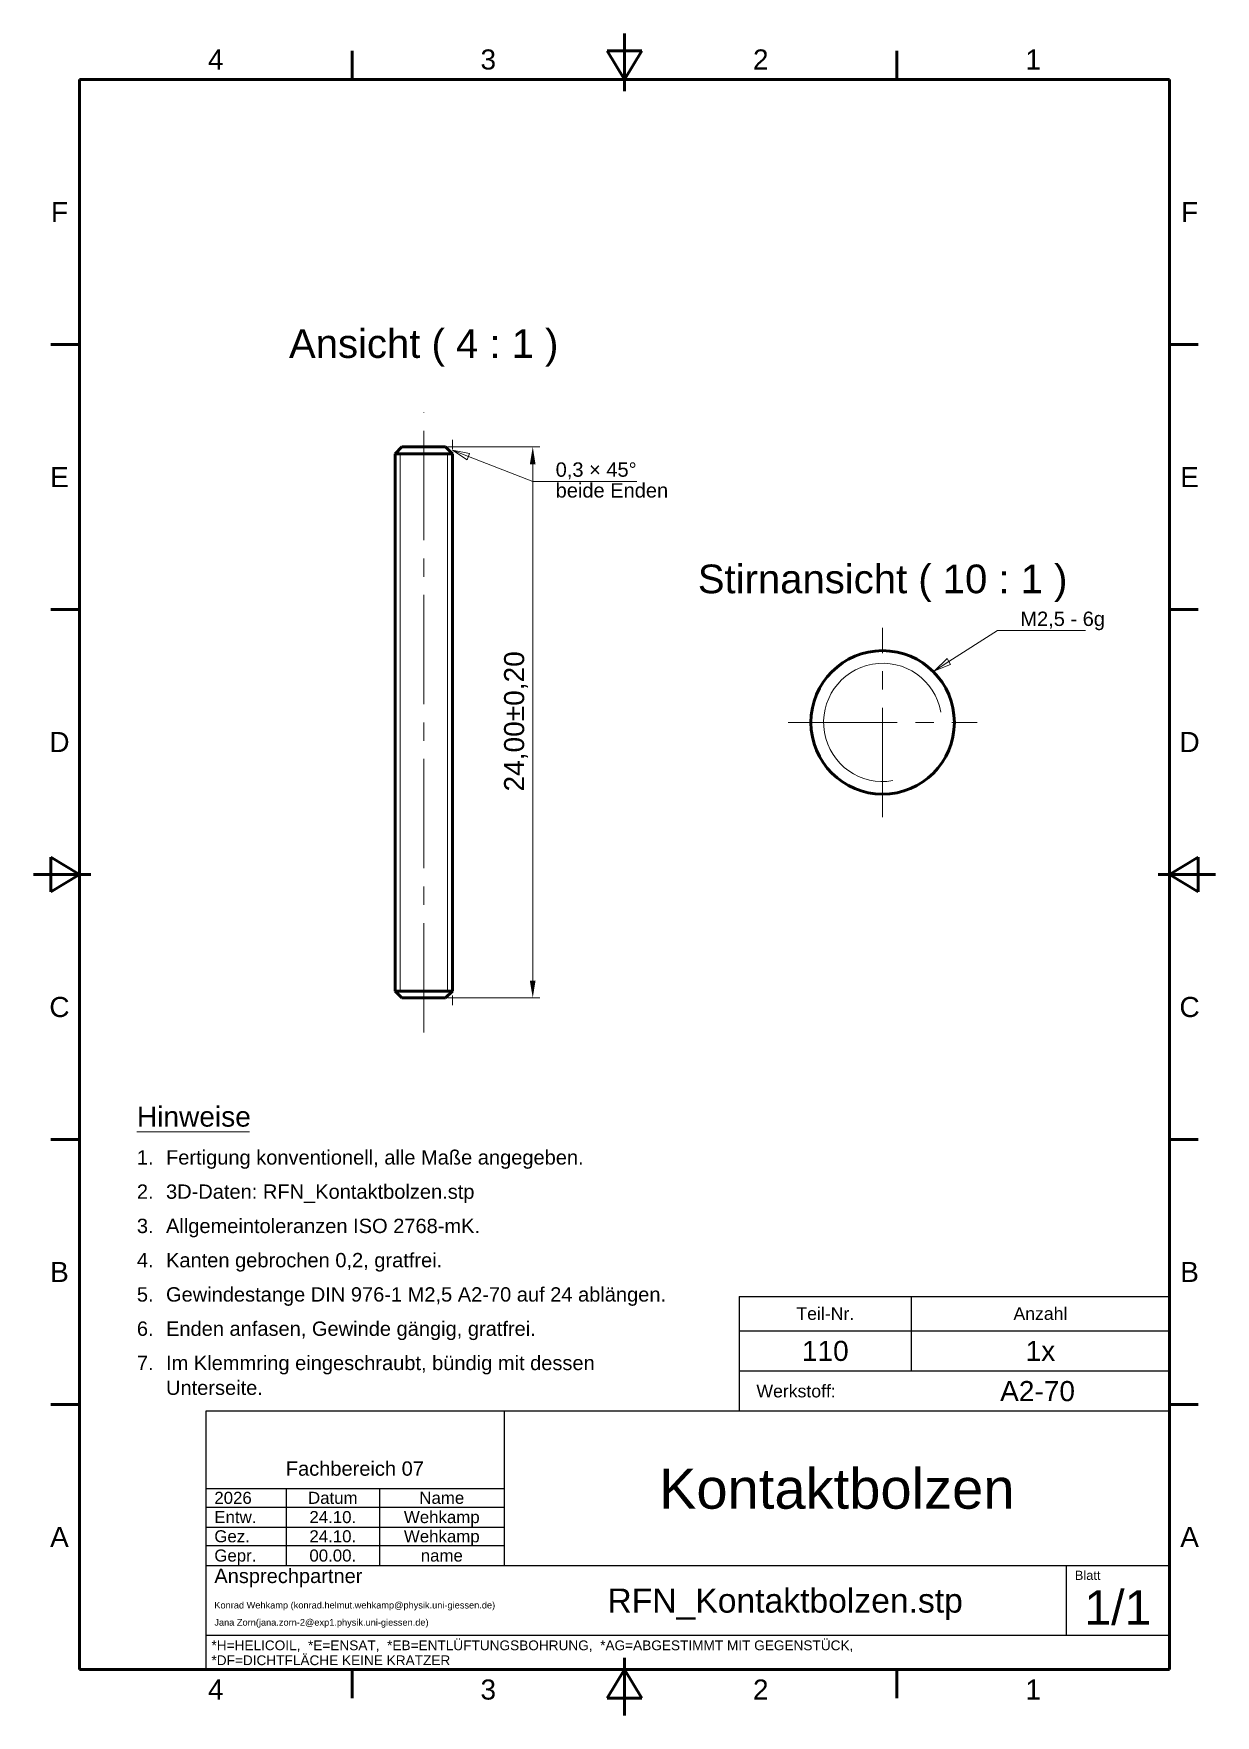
# Model space of a CAD drawing. Header units: inches. Extents: x 0.4 to 8.5, y 0.6 to 12.1.
import ezdxf
from ezdxf.enums import TextEntityAlignment as Align

# ---------------------------------------------------------------- set-up
doc = ezdxf.new("R2010")
doc.units = ezdxf.units.IN
doc.header["$MEASUREMENT"] = 0
doc.linetypes.add('CENTER2', pattern=[1.125, 0.75, -0.125, 0.125, -0.125])
for name, color, linetype, lineweight in [('BEMASSUNG', 7, 'Continuous', 18), ('GEWINDE', 7, 'Continuous', 18), ('MITTELLINIE', 7, 'CENTER2', 18), ('RAHMEN', 7, 'Continuous', 50), ('SCHRIFTFELD', 7, 'Continuous', 25), ('SICHTKANTE', 7, 'Continuous', 50), ('TEXT', 7, 'Continuous', 18)]:
    doc.layers.add(name, color=color, linetype=linetype, lineweight=lineweight)
doc.styles.add('ISO_14', font='arial.ttf')
doc.styles.add('ISO_15', font='arial.ttf')
doc.styles.add('ISO_20', font='arial.ttf')
doc.styles.add('ISO_72', font='arial.ttf')
doc.styles.add('ISO_73', font='arial.ttf')
doc.styles.add('ISO_74', font='arial.ttf')
doc.styles.add('ISO_75', font='arial.ttf')
doc.styles.add('ISO_77', font='arial.ttf')
doc.styles.add('ISO_78', font='arial.ttf')
doc.styles.add('ISO_80', font='arial.ttf')
doc.styles.add('ISO_83', font='arial.ttf')
doc.styles.add('ISO_84', font='arial.ttf')
doc.styles.add('ISO_85', font='arial.ttf')
doc.styles.add('ISO_86', font='arial.ttf')
doc.styles.add('ISO_87', font='arial.ttf')
doc.styles.add('ISO_89', font='arial.ttf')
doc.styles.add('ISO_92', font='arial.ttf')
doc.styles.add('ISO_95', font='arial.ttf')
doc.styles.add('ISO_DWG_RFN', font='arial.ttf')
doc.dimstyles.new('DWG_RFN', dxfattribs={"dimtxt": 0.137795, "dimasz": 0.11811, "dimexe": 0.049213, "dimexo": 0.031496, "dimgap": 0.031496, "dimtad": 1, "dimlfac": 25.4, "dimtxsty": 'ISO_DWG_RFN', "dimcen": 0.09, "dimadec": 1, "dimazin": 3, "dimtfac": 1, "dimtmove": 0, "dimatfit": 3, "dimtolj": 1, "dimlwd": 18, "dimlwe": 18})

# ---------------------------------------------------------------- blocks, each defined once
blk = doc.blocks.new('Leader Text1')
at = {"layer": 'BEMASSUNG', "color": 7, "lineweight": 18}
for p, q in [((3.39, 9.211), (3.28, 9.254)), ((3.398, 9.233), (3.28, 9.254)), ((3.28, 9.254), (3.381, 9.189)), ((3.381, 9.189), (3.398, 9.233)), ((3.39, 9.211), (3.831, 9.041)), ((3.831, 9.041), (3.949, 9.041))]:
    blk.add_line(p, q, dxfattribs=at)
at = {"layer": 'BEMASSUNG', "color": 7, "lineweight": 18, "flags": 128}
blk.add_lwpolyline([(3.398, 9.233), (3.28, 9.254), (3.381, 9.189), (3.398, 9.233)], dxfattribs=at)
at = {"layer": 'BEMASSUNG', "color": 7}
blk.add_solid([(3.398, 9.233), (3.28, 9.254), (3.381, 9.189), (3.398, 9.233)], dxfattribs=at)
blk = doc.blocks.new('Leader Text2')
at = {"layer": 'BEMASSUNG', "color": 7, "lineweight": 18}
for p, q in [((6.686, 7.806), (7.02, 8.018)), ((7.02, 8.018), (7.138, 8.018)), ((6.674, 7.825), (6.587, 7.742)), ((6.686, 7.806), (6.587, 7.742)), ((6.587, 7.742), (6.699, 7.786)), ((6.699, 7.786), (6.674, 7.825))]:
    blk.add_line(p, q, dxfattribs=at)
at = {"layer": 'BEMASSUNG', "color": 7, "lineweight": 18, "flags": 128}
blk.add_lwpolyline([(6.674, 7.825), (6.587, 7.742), (6.699, 7.786), (6.674, 7.825)], dxfattribs=at)
at = {"layer": 'BEMASSUNG', "color": 7}
blk.add_solid([(6.674, 7.825), (6.587, 7.742), (6.699, 7.786), (6.674, 7.825)], dxfattribs=at)
blk = doc.blocks.new('*D9')
at = {"layer": 'BEMASSUNG', "color": 7, "lineweight": 18}
for p, q in [((3.311, 9.278), (3.88, 9.278)), ((3.831, 5.616), (3.831, 9.159)), ((3.311, 5.498), (3.88, 5.498))]:
    blk.add_line(p, q, dxfattribs=at)
at = {"layer": 'BEMASSUNG', "color": 7}
for points in [[(3.811, 9.159), (3.85, 9.159), (3.831, 9.278)], [(3.811, 5.616), (3.85, 5.616), (3.831, 5.498)]]:
    blk.add_solid(points, dxfattribs=at)
at = {"layer": 'Defpoints', "color": 0}
for p in [(3.28, 9.278), (3.831, 9.278), (3.28, 5.498)]:
    blk.add_point(p, dxfattribs=at)
at = {"layer": 'BEMASSUNG', "color": 7, "lineweight": 18, "insert": (3.634, 6.914), "char_height": 0.1378, "attachment_point": 1, "rotation": 90, "style": 'ISO_DWG_RFN'}
blk.add_mtext('\\A1;{24,00±0,20}', dxfattribs=at)

msp = doc.modelspace()

# ---------------------------------------------------------------- linework, layer by layer
at = {"layer": 'BEMASSUNG'}
for p, q in [((3.2482, 9.2776), (3.3287, 9.2776)), ((3.2795, 9.2618), (3.2795, 9.3268)), ((3.9488, 9.0413), (4.5443, 9.0413)), ((7.1378, 8.0177), (7.625, 8.0177)), ((3.2482, 5.498), (3.3287, 5.498)), ((3.2795, 5.5138), (3.2795, 5.4488))]:
    msp.add_line(p, q, dxfattribs=at)
at = {"layer": 'GEWINDE'}
for p, q in [((2.9205, 5.5453), (2.9205, 9.2303)), ((3.2449, 5.5453), (3.2449, 9.2303))]:
    msp.add_line(p, q, dxfattribs=at)
msp.add_arc((6.2323, 7.3878), 0.4055, 10, 280, dxfattribs=at)
at = {"layer": 'MITTELLINIE'}
for p, q in [((3.0827, 5.2618), (3.0827, 9.5138)), ((6.2323, 6.7382), (6.2323, 8.0374)), ((5.5827, 7.3878), (6.8819, 7.3878))]:
    msp.add_line(p, q, dxfattribs=at)
at = {"layer": 'RAHMEN'}
for p, q in [((4.4606, 12.1122), (4.4606, 11.7185)), ((2.5906, 11.7972), (2.5906, 11.9941)), ((4.5787, 11.9941), (4.3425, 11.9941)), ((4.3425, 11.9941), (4.4606, 11.7972)), ((4.4606, 11.7972), (4.5787, 11.9941)), ((4.4606, 11.7972), (4.4606, 11.9941)), ((6.3307, 11.7972), (6.3307, 11.9941)), ((8.2008, 11.7972), (0.7205, 11.7972)), ((0.7205, 11.7972), (0.7205, 0.8917)), ((8.2008, 0.8917), (8.2008, 11.7972)), ((0.7205, 9.9797), (0.5236, 9.9797)), ((8.2008, 9.9797), (8.3976, 9.9797)), ((0.7205, 8.1621), (0.5236, 8.1621)), ((8.2008, 8.1621), (8.3976, 8.1621)), ((0.7205, 6.3445), (0.5236, 6.4626)), ((0.5236, 6.4626), (0.5236, 6.2264)), ((8.3976, 6.4626), (8.2008, 6.3445)), ((8.3976, 6.2264), (8.3976, 6.4626)), ((0.4055, 6.3445), (0.7992, 6.3445)), ((0.7205, 6.3445), (0.5236, 6.3445)), ((0.5236, 6.2264), (0.7205, 6.3445)), ((8.5157, 6.3445), (8.122, 6.3445)), ((8.2008, 6.3445), (8.3976, 6.3445)), ((8.2008, 6.3445), (8.3976, 6.2264)), ((0.7205, 4.5269), (0.5236, 4.5269)), ((8.2008, 4.5269), (8.3976, 4.5269)), ((0.7205, 2.7093), (0.5236, 2.7093)), ((8.2008, 2.7093), (8.3976, 2.7093)), ((4.4606, 0.5768), (4.4606, 0.9705)), ((0.7205, 0.8917), (8.2008, 0.8917)), ((2.5906, 0.8917), (2.5906, 0.6949)), ((4.4606, 0.8917), (4.3425, 0.6949)), ((4.5787, 0.6949), (4.4606, 0.8917)), ((4.4606, 0.8917), (4.4606, 0.6949)), ((6.3307, 0.8917), (6.3307, 0.6949)), ((4.3425, 0.6949), (4.5787, 0.6949))]:
    msp.add_line(p, q, dxfattribs=at)
at = {"layer": 'SCHRIFTFELD'}
for p, q in [((5.248, 3.4508), (5.248, 2.6634)), ((5.248, 3.4508), (8.2008, 3.4508)), ((6.4291, 3.4508), (6.4291, 2.939)), ((5.248, 3.2146), (8.2008, 3.2146)), ((5.248, 2.939), (8.2008, 2.939)), ((8.2008, 2.6634), (1.5866, 2.6634)), ((1.5866, 2.6634), (1.5866, 0.8917)), ((3.6339, 2.6634), (3.6339, 1.6043)), ((8.2008, 0.8917), (8.2008, 2.6634)), ((1.5866, 2.1319), (3.6339, 2.1319)), ((2.1378, 2.1319), (2.1378, 1.6043)), ((2.7795, 2.1319), (2.7795, 1.6043)), ((1.5866, 2.0059), (3.6339, 2.0059)), ((1.5866, 1.8681), (3.6339, 1.8681)), ((1.5866, 1.7421), (3.6339, 1.7421)), ((1.5866, 1.6043), (8.2008, 1.6043)), ((7.4921, 1.6043), (7.4921, 1.128)), ((1.5866, 1.128), (8.2008, 1.128)), ((1.5866, 0.8917), (8.2008, 0.8917))]:
    msp.add_line(p, q, dxfattribs=at)
at = {"layer": 'SICHTKANTE'}
for p, q in [((2.9331, 9.2776), (2.8858, 9.2303)), ((2.8858, 5.5453), (2.8858, 9.2303)), ((2.8858, 9.2303), (2.8873, 9.2303)), ((2.8873, 9.2303), (2.8887, 9.2303)), ((2.8887, 9.2303), (2.8901, 9.2303)), ((2.8901, 9.2303), (2.8932, 9.2303)), ((2.8932, 9.2303), (2.8974, 9.2303)), ((2.8974, 9.2303), (2.9017, 9.2303)), ((2.9017, 9.2303), (2.9063, 9.2303)), ((2.9063, 9.2303), (2.9131, 9.2303)), ((2.9131, 9.2303), (2.92, 9.2303)), ((2.92, 9.2303), (2.9268, 9.2303)), ((2.9268, 9.2303), (2.9353, 9.2303)), ((2.9331, 9.2776), (2.9342, 9.2776)), ((2.9342, 9.2776), (2.9353, 9.2776)), ((2.9353, 9.2776), (2.9364, 9.2776)), ((2.9353, 9.2303), (2.9444, 9.2303)), ((2.9364, 9.2776), (2.9387, 9.2776)), ((2.9387, 9.2776), (2.9419, 9.2776)), ((2.9419, 9.2776), (2.9451, 9.2776)), ((2.9444, 9.2303), (2.9534, 9.2303)), ((2.9451, 9.2776), (2.9486, 9.2776)), ((2.9486, 9.2776), (2.9538, 9.2776)), ((2.9534, 9.2303), (2.9631, 9.2303)), ((2.9538, 9.2776), (2.959, 9.2776)), ((2.959, 9.2776), (2.9642, 9.2776)), ((2.9631, 9.2303), (2.9739, 9.2303)), ((2.9642, 9.2776), (2.9706, 9.2776)), ((2.9706, 9.2776), (2.9776, 9.2776)), ((2.9739, 9.2303), (2.9848, 9.2303)), ((2.9776, 9.2776), (2.9845, 9.2776)), ((2.9845, 9.2776), (2.9918, 9.2776)), ((2.9848, 9.2303), (2.9957, 9.2303)), ((2.9918, 9.2776), (3, 9.2776)), ((2.9957, 9.2303), (3.0077, 9.2303)), ((3, 9.2776), (3.0083, 9.2776)), ((3.0077, 9.2303), (3.0198, 9.2303)), ((3.0083, 9.2776), (3.0166, 9.2776)), ((3.0166, 9.2776), (3.0257, 9.2776)), ((3.0198, 9.2303), (3.0319, 9.2303)), ((3.0257, 9.2776), (3.0349, 9.2776)), ((3.0319, 9.2303), (3.0443, 9.2303)), ((3.0349, 9.2776), (3.0441, 9.2776)), ((3.0441, 9.2776), (3.0535, 9.2776)), ((3.0443, 9.2303), (3.0571, 9.2303)), ((3.0535, 9.2776), (3.0633, 9.2776)), ((3.0571, 9.2303), (3.0699, 9.2303)), ((3.0633, 9.2776), (3.073, 9.2776)), ((3.0699, 9.2303), (3.0827, 9.2303)), ((3.073, 9.2776), (3.0827, 9.2776)), ((3.0827, 9.2776), (3.0924, 9.2776)), ((3.0827, 9.2303), (3.0955, 9.2303)), ((3.0924, 9.2776), (3.1021, 9.2776)), ((3.0955, 9.2303), (3.1082, 9.2303)), ((3.1021, 9.2776), (3.1118, 9.2776)), ((3.1082, 9.2303), (3.121, 9.2303)), ((3.1118, 9.2776), (3.1212, 9.2776)), ((3.121, 9.2303), (3.1334, 9.2303)), ((3.1212, 9.2776), (3.1305, 9.2776)), ((3.1305, 9.2776), (3.1397, 9.2776)), ((3.1334, 9.2303), (3.1456, 9.2303)), ((3.1397, 9.2776), (3.1488, 9.2776)), ((3.1456, 9.2303), (3.1577, 9.2303)), ((3.1488, 9.2776), (3.157, 9.2776)), ((3.157, 9.2776), (3.1653, 9.2776)), ((3.1577, 9.2303), (3.1696, 9.2303)), ((3.1653, 9.2776), (3.1736, 9.2776)), ((3.1696, 9.2303), (3.1805, 9.2303)), ((3.1736, 9.2776), (3.1809, 9.2776)), ((3.1805, 9.2303), (3.1914, 9.2303)), ((3.1809, 9.2776), (3.1878, 9.2776)), ((3.1878, 9.2776), (3.1947, 9.2776)), ((3.1914, 9.2303), (3.2023, 9.2303)), ((3.1947, 9.2776), (3.2011, 9.2776)), ((3.2011, 9.2776), (3.2063, 9.2776)), ((3.2023, 9.2303), (3.2119, 9.2303)), ((3.2063, 9.2776), (3.2115, 9.2776)), ((3.2115, 9.2776), (3.2167, 9.2776)), ((3.2119, 9.2303), (3.221, 9.2303)), ((3.2167, 9.2776), (3.2202, 9.2776)), ((3.2202, 9.2776), (3.2235, 9.2776)), ((3.221, 9.2303), (3.2301, 9.2303)), ((3.2235, 9.2776), (3.2267, 9.2776)), ((3.2267, 9.2776), (3.229, 9.2776)), ((3.229, 9.2776), (3.2301, 9.2776)), ((3.2301, 9.2776), (3.2312, 9.2776)), ((3.2301, 9.2303), (3.2385, 9.2303)), ((3.2312, 9.2776), (3.2323, 9.2776)), ((3.2795, 9.2303), (3.2323, 9.2776)), ((3.2385, 9.2303), (3.2454, 9.2303)), ((3.2454, 9.2303), (3.2522, 9.2303)), ((3.2522, 9.2303), (3.2591, 9.2303)), ((3.2591, 9.2303), (3.2637, 9.2303)), ((3.2637, 9.2303), (3.2679, 9.2303)), ((3.2679, 9.2303), (3.2722, 9.2303)), ((3.2722, 9.2303), (3.2752, 9.2303)), ((3.2752, 9.2303), (3.2766, 9.2303)), ((3.2766, 9.2303), (3.2781, 9.2303)), ((3.2781, 9.2303), (3.2795, 9.2303)), ((3.2795, 5.5453), (3.2795, 9.2303)), ((2.9331, 5.498), (2.8858, 5.5453)), ((2.8858, 5.5453), (2.8873, 5.5453)), ((2.8873, 5.5453), (2.8887, 5.5453)), ((2.8887, 5.5453), (2.8901, 5.5453)), ((2.8901, 5.5453), (2.8932, 5.5453)), ((2.8932, 5.5453), (2.8974, 5.5453)), ((2.8974, 5.5453), (2.9017, 5.5453)), ((2.9017, 5.5453), (2.9063, 5.5453)), ((2.9063, 5.5453), (2.9131, 5.5453)), ((2.9131, 5.5453), (2.92, 5.5453)), ((2.92, 5.5453), (2.9268, 5.5453)), ((2.9268, 5.5453), (2.9353, 5.5453)), ((2.9353, 5.5453), (2.9444, 5.5453)), ((2.9444, 5.5453), (2.9534, 5.5453)), ((2.9534, 5.5453), (2.9631, 5.5453)), ((2.9631, 5.5453), (2.9739, 5.5453)), ((2.9739, 5.5453), (2.9848, 5.5453)), ((2.9848, 5.5453), (2.9957, 5.5453)), ((2.9957, 5.5453), (3.0077, 5.5453)), ((3.0077, 5.5453), (3.0198, 5.5453)), ((3.0198, 5.5453), (3.0319, 5.5453)), ((3.0319, 5.5453), (3.0443, 5.5453)), ((3.0443, 5.5453), (3.0571, 5.5453)), ((3.0571, 5.5453), (3.0699, 5.5453)), ((3.0699, 5.5453), (3.0827, 5.5453)), ((3.0827, 5.5453), (3.0955, 5.5453)), ((3.0955, 5.5453), (3.1082, 5.5453)), ((3.1082, 5.5453), (3.121, 5.5453)), ((3.121, 5.5453), (3.1334, 5.5453)), ((3.1334, 5.5453), (3.1456, 5.5453)), ((3.1456, 5.5453), (3.1577, 5.5453)), ((3.1577, 5.5453), (3.1696, 5.5453)), ((3.1696, 5.5453), (3.1805, 5.5453)), ((3.1805, 5.5453), (3.1914, 5.5453)), ((3.1914, 5.5453), (3.2023, 5.5453)), ((3.2023, 5.5453), (3.2119, 5.5453)), ((3.2119, 5.5453), (3.221, 5.5453)), ((3.221, 5.5453), (3.2301, 5.5453)), ((3.2301, 5.5453), (3.2385, 5.5453)), ((3.2323, 5.498), (3.2795, 5.5453)), ((3.2385, 5.5453), (3.2454, 5.5453)), ((3.2454, 5.5453), (3.2522, 5.5453)), ((3.2522, 5.5453), (3.2591, 5.5453)), ((3.2591, 5.5453), (3.2637, 5.5453)), ((3.2637, 5.5453), (3.2679, 5.5453)), ((3.2679, 5.5453), (3.2722, 5.5453)), ((3.2722, 5.5453), (3.2752, 5.5453)), ((3.2752, 5.5453), (3.2766, 5.5453)), ((3.2766, 5.5453), (3.2781, 5.5453)), ((3.2781, 5.5453), (3.2795, 5.5453)), ((2.9331, 5.498), (2.9342, 5.498)), ((2.9342, 5.498), (2.9353, 5.498)), ((2.9353, 5.498), (2.9364, 5.498)), ((2.9364, 5.498), (2.9387, 5.498)), ((2.9387, 5.498), (2.9419, 5.498)), ((2.9419, 5.498), (2.9451, 5.498)), ((2.9451, 5.498), (2.9486, 5.498)), ((2.9486, 5.498), (2.9538, 5.498)), ((2.9538, 5.498), (2.959, 5.498)), ((2.959, 5.498), (2.9642, 5.498)), ((2.9642, 5.498), (2.9706, 5.498)), ((2.9706, 5.498), (2.9776, 5.498)), ((2.9776, 5.498), (2.9845, 5.498)), ((2.9845, 5.498), (2.9918, 5.498)), ((2.9918, 5.498), (3, 5.498)), ((3, 5.498), (3.0083, 5.498)), ((3.0083, 5.498), (3.0166, 5.498)), ((3.0166, 5.498), (3.0257, 5.498)), ((3.0257, 5.498), (3.0349, 5.498)), ((3.0349, 5.498), (3.0441, 5.498)), ((3.0441, 5.498), (3.0535, 5.498)), ((3.0535, 5.498), (3.0633, 5.498)), ((3.0633, 5.498), (3.073, 5.498)), ((3.073, 5.498), (3.0827, 5.498)), ((3.0827, 5.498), (3.0924, 5.498)), ((3.0924, 5.498), (3.1021, 5.498)), ((3.1021, 5.498), (3.1118, 5.498)), ((3.1118, 5.498), (3.1212, 5.498)), ((3.1212, 5.498), (3.1305, 5.498)), ((3.1305, 5.498), (3.1397, 5.498)), ((3.1397, 5.498), (3.1488, 5.498)), ((3.1488, 5.498), (3.157, 5.498)), ((3.157, 5.498), (3.1653, 5.498)), ((3.1653, 5.498), (3.1736, 5.498)), ((3.1736, 5.498), (3.1809, 5.498)), ((3.1809, 5.498), (3.1878, 5.498)), ((3.1878, 5.498), (3.1947, 5.498)), ((3.1947, 5.498), (3.2011, 5.498)), ((3.2011, 5.498), (3.2063, 5.498)), ((3.2063, 5.498), (3.2115, 5.498)), ((3.2115, 5.498), (3.2167, 5.498)), ((3.2167, 5.498), (3.2202, 5.498)), ((3.2202, 5.498), (3.2235, 5.498)), ((3.2235, 5.498), (3.2267, 5.498)), ((3.2267, 5.498), (3.229, 5.498)), ((3.229, 5.498), (3.2301, 5.498)), ((3.2301, 5.498), (3.2312, 5.498)), ((3.2312, 5.498), (3.2323, 5.498))]:
    msp.add_line(p, q, dxfattribs=at)
msp.add_circle((6.2323, 7.3878), 0.4921, dxfattribs=at)
at = {"layer": 'TEXT'}
msp.add_line((1.1142, 4.58), (1.887, 4.58), dxfattribs=at)

# ---------------------------------------------------------------- block references
at = {"layer": 'BEMASSUNG'}
for name in ['Leader Text1', 'Leader Text2']:
    msp.add_blockref(name, (0, 0), dxfattribs=at)

# ---------------------------------------------------------------- texts
at = {"layer": 'RAHMEN', "style": 'ISO_14'}
for s, p in [('4', (1.6555, 11.935)), ('3', (3.5256, 11.935)), ('2', (5.3957, 11.935)), ('1', (7.2657, 11.935)), ('F', (0.5827, 10.8885)), ('F', (8.3386, 10.8885)), ('E', (0.5827, 9.0709)), ('E', (8.3386, 9.0709)), ('D', (0.5827, 7.2533)), ('D', (8.3386, 7.2533)), ('C', (0.5827, 5.4357)), ('C', (8.3386, 5.4357)), ('B', (0.5827, 3.6181)), ('B', (8.3386, 3.6181)), ('A', (0.5827, 1.8005)), ('A', (8.3386, 1.8005)), ('4', (1.6555, 0.7539)), ('3', (3.5256, 0.7539)), ('2', (5.3957, 0.7539)), ('1', (7.2657, 0.7539))]:
    msp.add_text(s, height=0.1378, dxfattribs=at).set_placement(p, align=Align.MIDDLE_CENTER)
at = {"layer": 'SCHRIFTFELD'}
for s, height, style, p in [('Teil-Nr.', 0.08661, 'ISO_77', (5.8386, 3.3327)), ('Anzahl', 0.08661, 'ISO_77', (7.315, 3.3327)), ('Fachbereich 07', 0.098425, 'ISO_72', (2.6102, 2.2697))]:
    msp.add_text(s, height=height, dxfattribs=dict(at, style=style)).set_placement(p, align=Align.MIDDLE_CENTER)
for s, height, style, p in [('Werkstoff:', 0.08661, 'ISO_78', (5.3661, 2.8012)), ('Ansprechpartner', 0.098425, 'ISO_73', (1.6457, 1.5335)), ('Blatt', 0.06299, 'ISO_74', (7.5512, 1.5374))]:
    msp.add_text(s, height=height, dxfattribs=dict(at, style=style)).set_placement(p, align=Align.MIDDLE_LEFT)
at = {"layer": 'SCHRIFTFELD', "color": 8, "true_color": 0x808080, "style": 'ISO_80'}
for s, p in [('*H=HELICOIL,  *E=ENSAT,  *EB=ENTLÜFTUNGSBOHRUNG,  *AG=ABGESTIMMT MIT GEGENSTÜCK,', (1.626, 1.0571)), ('*DF=DICHTFLÄCHE KEINE KRATZER', (1.626, 0.9547))]:
    msp.add_text(s, height=0.066929, dxfattribs=at).set_placement(p, align=Align.MIDDLE_LEFT)
at = {"layer": 'TEXT'}
for s, height, style, p in [('Ansicht ( 4 : 1 )', 0.19685, 'ISO_20', (3.0827, 9.9862)), ('Stirnansicht ( 10 : 1 )', 0.19685, 'ISO_20', (6.2323, 8.372)), ('Datum', 0.08268, 'ISO_84', (2.4587, 2.0689)), ('Name', 0.08268, 'ISO_84', (3.2067, 2.0689))]:
    msp.add_text(s, height=height, dxfattribs=dict(at, style=style)).set_placement(p, align=Align.MIDDLE_CENTER)
at = {"layer": 'TEXT', "style": 'ISO_75'}
for s, height, p in [('0,3 × 45°', 0.09843, (3.9882, 9.0728)), ('beide Enden', 0.098425, (3.9882, 8.9301)), ('M2,5 - 6g', 0.09843, (7.1772, 8.0492)), ('Hinweise', 0.138, (1.1142, 4.615)), ('1.', 0.09843, (1.1142, 4.355)), ('Fertigung konventionell, alle Maße angegeben.', 0.098425, (1.3142, 4.355)), ('2.', 0.09843, (1.1142, 4.12)), ('3D-Daten: RFN_Kontaktbolzen.stp', 0.098425, (1.3142, 4.12)), ('3.', 0.09843, (1.1142, 3.885)), ('Allgemeintoleranzen ISO 2768-mK.', 0.098425, (1.3142, 3.885)), ('4.', 0.09843, (1.1142, 3.65)), ('Kanten gebrochen 0,2, gratfrei.', 0.098425, (1.3142, 3.65)), ('5.', 0.09843, (1.1142, 3.415)), ('Gewindestange DIN 976-1 M2,5 A2-70 auf 24 ablängen.', 0.098425, (1.3142, 3.415)), ('6.', 0.09843, (1.1142, 3.18)), ('Enden anfasen, Gewinde gängig, gratfrei.', 0.098425, (1.3142, 3.18)), ('7.', 0.09843, (1.1142, 2.945)), ('Im Klemmring eingeschraubt, bündig mit dessen', 0.098425, (1.3142, 2.945)), ('Unterseite.', 0.098425, (1.3142, 2.775))]:
    msp.add_text(s, height=height, dxfattribs=at).set_placement(p)
at = {"layer": 'TEXT', "color": 5, "true_color": 0x0000ff}
for s, height, style, p in [('110', 0.1378, 'ISO_15', (5.8386, 3.0768)), ('1x', 0.1378, 'ISO_15', (7.315, 3.0768)), ('A2-70', 0.1378, 'ISO_15', (7.2953, 2.8012)), ('Kontaktbolzen', 0.275591, 'ISO_87', (5.9173, 2.1319)), ('24.10.', 0.08268, 'ISO_86', (2.4587, 1.937)), ('Wehkamp', 0.08268, 'ISO_86', (3.2067, 1.937)), ('24.10.', 0.08268, 'ISO_86', (2.4587, 1.8051)), ('Wehkamp', 0.08268, 'ISO_86', (3.2067, 1.8051)), ('00.00.', 0.08268, 'ISO_86', (2.4587, 1.6732)), ('name', 0.08268, 'ISO_86', (3.2067, 1.6732)), ('RFN_Kontaktbolzen.stp', 0.165354, 'ISO_95', (5.563, 1.3642)), ('1/1', 0.23622, 'ISO_92', (7.8465, 1.3169))]:
    msp.add_text(s, height=height, dxfattribs=dict(at, style=style)).set_placement(p, align=Align.MIDDLE_CENTER)
at = {"layer": 'TEXT', "color": 5, "true_color": 0x0000ff, "style": 'ISO_83'}
msp.add_text('2026', height=0.08268, dxfattribs=at).set_placement((1.6457, 2.0689), align=Align.MIDDLE_LEFT)
at = {"layer": 'TEXT'}
for s, height, style, p in [('Entw.', 0.08268, 'ISO_85', (1.6457, 1.937)), ('Gez.', 0.08268, 'ISO_85', (1.6457, 1.8051)), ('Gepr.', 0.08268, 'ISO_85', (1.6457, 1.6732)), ('Konrad Wehkamp (konrad.helmut.wehkamp@physik.uni-giessen.de)', 0.045276, 'ISO_89', (1.6457, 1.3327)), ('Jana Zorn(jana.zorn-2@exp1.physik.uni-giessen.de)', 0.045276, 'ISO_89', (1.6457, 1.2146))]:
    msp.add_text(s, height=height, dxfattribs=dict(at, style=style)).set_placement(p, align=Align.MIDDLE_LEFT)

# ---------------------------------------------------------------- dimensions: what is measured, and where the dimension line sits
at = {"layer": 'BEMASSUNG', "color": 7, "lineweight": 18}
dim = msp.add_linear_dim(base=(3.8307, 9.2776), p1=(3.2795, 5.498), p2=(3.2795, 9.2776), angle=90, text='{<>}', dimstyle='DWG_RFN', override={"dimgap": 0.031496, "dimdec": 2, "dimlfac": 6.35, "dimsah": 1, "dimtol": 1, "dimlim": 0, "dimtp": 0.2, "dimtm": 0.2, "dimtdec": 2, "dimtofl": 0, "dimatfit": 1}, dxfattribs=at)
dim.commit()
dim.dimension.update_dxf_attribs({"geometry": '*D9', "text_midpoint": (3.8307, 7.3878), "dimtype": 160})

doc.saveas('drawing.dxf')
